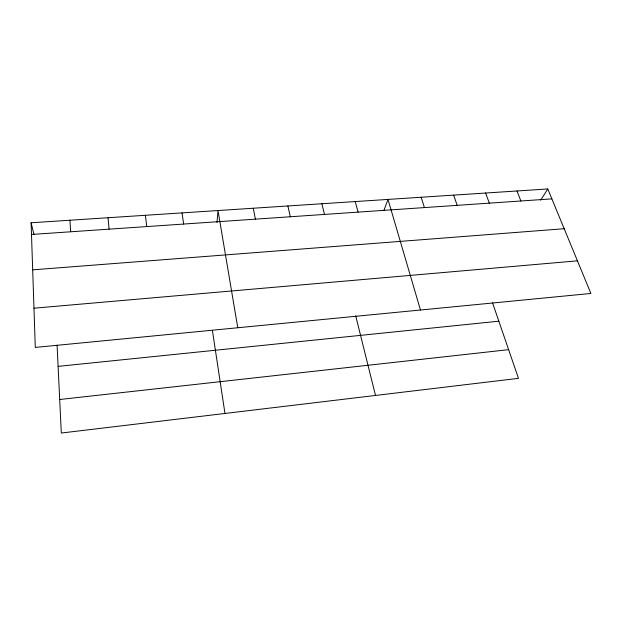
<?xml version="1.0" encoding="UTF-8"?>
<svg xmlns="http://www.w3.org/2000/svg" width="622" height="622" viewBox="0 0 622 622"><rect width="100%" height="100%" fill="white"/><g stroke="black" fill="none" stroke-linecap="round" stroke-linejoin="round"><path stroke-width="0.93" d="M216.985 222.567L218.003 210.539L237.767 327.755M383.984 210.236L388.004 199.413L420.456 310.013M540.689 200.183L547.788 188.964L590.9 293.46L35.298 347.418L31.1 222.769L547.788 188.964M59.696 399.503L508.625 349.657M58.103 366.374L498.844 321.185M33.977 308.201L577.441 260.836M32.686 269.839L564.185 228.709M31.497 234.463L551.877 198.869M516.983 190.977L520.878 200.992M485.619 193.03L489.32 203.145M492.531 302.821L518.476 378.347L61.306 433.036L57.084 345.171M453.671 195.121L457.17 205.346M421.141 197.244L424.429 207.585M355.248 201.559L358.093 212.125M355.691 315.813L375.509 395.452M321.885 203.744L324.497 214.419M31.1 222.769L33.977 234.541M287.9 205.968L290.272 216.759M253.286 208.23L255.401 219.146M212.39 330.383L224.977 413.459M182.052 212.887L183.645 224.052M145.408 215.29L146.722 226.579M108.049 217.731L109.068 229.153M69.952 220.227L70.667 231.781"/></g></svg>
